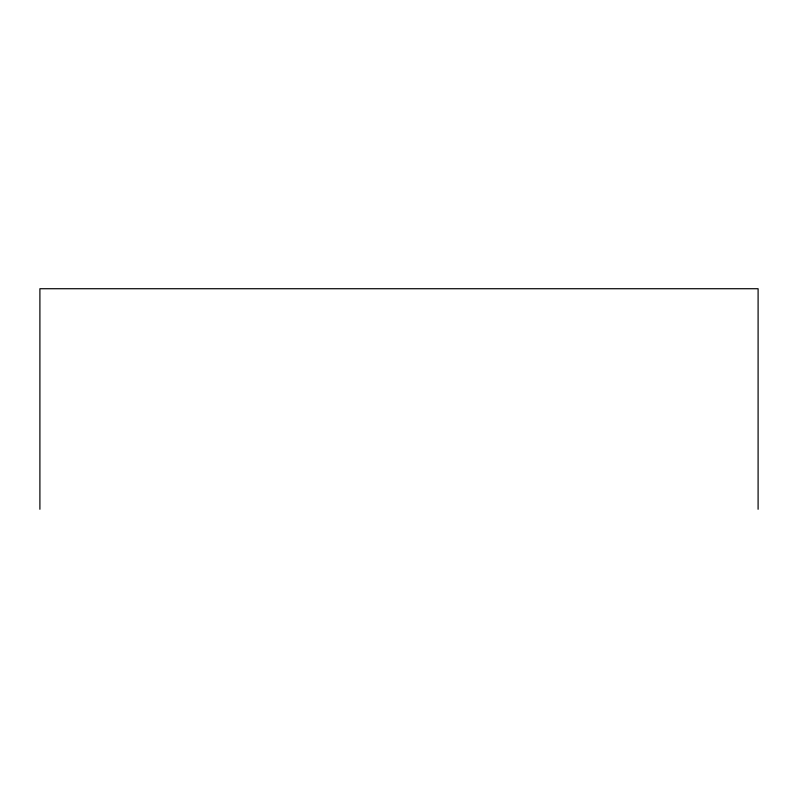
<?xml version="1.0" encoding="UTF-8"?>
<svg xmlns="http://www.w3.org/2000/svg" width="798" height="798" viewBox="0 0 798 798"><rect width="100%" height="100%" fill="white"/><g stroke="black" fill="none" stroke-linecap="round" stroke-linejoin="round"><path stroke-width="1.2" d="M758.1 509.274L758.1 288.726L39.9 288.726L39.9 509.274"/></g></svg>
